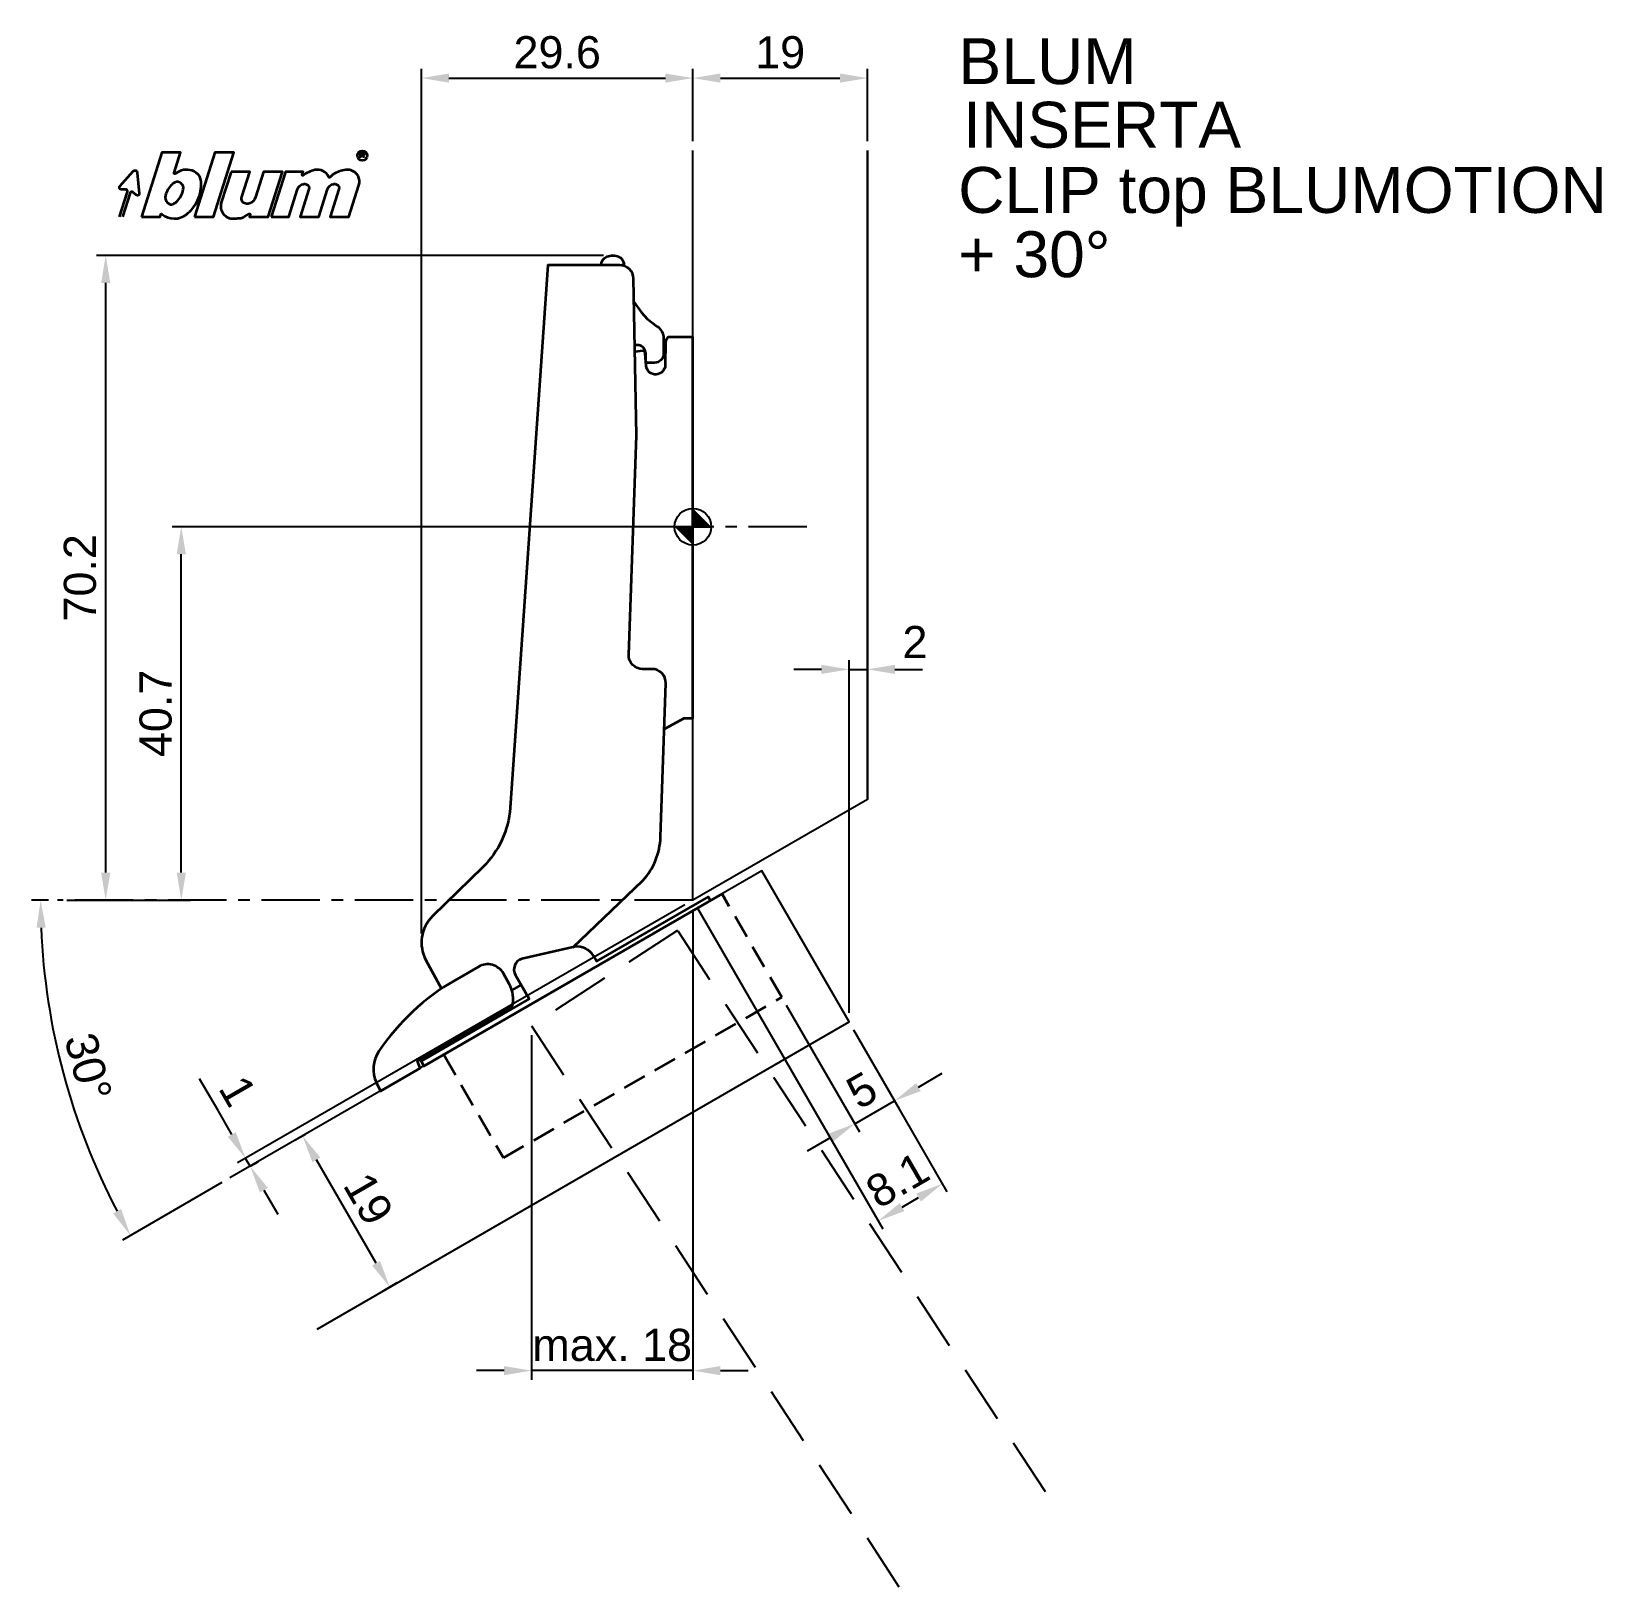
# Model space of a CAD drawing. Extents: x -72 to 99, y -116 to 54.
import ezdxf

# ---------------------------------------------------------------- set-up
doc = ezdxf.new("R2010")
doc.units = 0
doc.header["$PDMODE"] = 35
doc.header["$PDSIZE"] = 5
doc.linetypes.add('MITTE', pattern=[50.8, 31.75, -6.35, 6.35, -6.35])
doc.linetypes.add('STRICHLINIE', pattern=[19.05, 12.7, -6.35])
doc.layers.get('Defpoints').update_dxf_attribs({"linetype": 'CONTINUOUS'})
doc.layers.add('1', color=2, linetype='CONTINUOUS')
doc.layers.add('5', color=1, linetype='CONTINUOUS')
doc.layers.add('6', color=3, linetype='CONTINUOUS', lineweight=35)
doc.styles.add('Beschlag', font='ARIAL.TTF')
doc.dimstyles.new('Beschlag', dxfattribs={"dimtxt": 3.5, "dimasz": 3, "dimexe": 1, "dimexo": 1, "dimgap": 1, "dimtad": 1, "dimdec": 1, "dimdsep": 46, "dimtxsty": 'Beschlag', "dimcen": 2, "dimclrd": 256, "dimclre": 256, "dimclrt": 256, "dimadec": 1, "dimazin": 2, "dimtfac": 0.71, "dimtdec": 1, "dimtix": 1, "dimtmove": 2, "dimatfit": 0, "dimfxl": 0, "dimtolj": 1, "dimlwd": -1, "dimlwe": -1, "dimarcsym": 0})

# ---------------------------------------------------------------- blocks, each defined once
blk = doc.blocks.new('NullPunkt')
at = {"layer": '5'}
for points in [[(0, 2), (0, -2)], [(-2, 0), (2, 0)]]:
    blk.add_lwpolyline(points, dxfattribs=at)
blk.add_circle((0, 0), 2, dxfattribs=at)
for points in [[(0, 0), (-2, 0), (0, 2)], [(0, 0), (2, 0), (0, -2)]]:
    blk.add_solid(points, dxfattribs=at)
blk = doc.blocks.new('*D1')
at = {"layer": '1'}
for p, q in [((-1, 0), (-56.72, 0)), ((-55.72, -37.68), (-55.72, -3)), ((-68.19, -40.68), (-54.72, -40.68))]:
    blk.add_line(p, q, dxfattribs=at)
for points in [[(-56.22, -3), (-55.22, -3), (-55.72, 0)], [(-56.22, -37.68), (-55.22, -37.68), (-55.72, -40.68)]]:
    blk.add_solid(points, dxfattribs=at)
at = {"layer": 'Defpoints', "color": 0}
for p in [(-55.72, 0), (0, 0), (-69.19, -40.68)]:
    blk.add_point(p, dxfattribs=at)
at = {"layer": '1', "insert": (-58.5, -20.34), "char_height": 3.5, "attachment_point": 5, "rotation": 90, "style": 'Beschlag'}
blk.add_mtext('\\A1;40.7', dxfattribs=at)
blk = doc.blocks.new('*D2')
at = {"layer": '1'}
for p, q in [((-9.74, 29.55), (-64.95, 29.55)), ((-63.95, -37.68), (-63.95, 26.55)), ((-68.19, -40.68), (-62.95, -40.68))]:
    blk.add_line(p, q, dxfattribs=at)
for points in [[(-64.45, 26.55), (-63.45, 26.55), (-63.95, 29.55)], [(-64.45, -37.68), (-63.45, -37.68), (-63.95, -40.68)]]:
    blk.add_solid(points, dxfattribs=at)
at = {"layer": 'Defpoints', "color": 0}
for p in [(-63.95, 29.55), (-8.74, 29.55), (-69.19, -40.68)]:
    blk.add_point(p, dxfattribs=at)
at = {"layer": '1', "insert": (-66.74, -5.57), "char_height": 3.5, "attachment_point": 5, "rotation": 90, "style": 'Beschlag'}
blk.add_mtext('\\A1;70.2', dxfattribs=at)
blk = doc.blocks.new('*D3')
at = {"layer": '1'}
for p, q in [((-29.57, -44.3), (-29.57, 49.87)), ((0, 41.99), (0, 49.87)), ((-26.57, 48.87), (-3, 48.87))]:
    blk.add_line(p, q, dxfattribs=at)
for points in [[(-26.57, 49.37), (-26.57, 48.37), (-29.57, 48.87)], [(-3, 49.37), (-3, 48.37), (0, 48.87)]]:
    blk.add_solid(points, dxfattribs=at)
at = {"layer": 'Defpoints', "color": 0}
for p in [(0, 48.87), (0, 40.99), (-29.57, -45.3)]:
    blk.add_point(p, dxfattribs=at)
at = {"layer": '1', "insert": (-14.78, 51.66), "char_height": 3.5, "attachment_point": 5, "style": 'Beschlag'}
blk.add_mtext('\\A1;29.6', dxfattribs=at)
blk = doc.blocks.new('*D4')
at = {"layer": '1'}
for p, q in [((0, 41.99), (0, 49.87)), ((19, 41.99), (19, 49.87)), ((3, 48.87), (16, 48.87))]:
    blk.add_line(p, q, dxfattribs=at)
for points in [[(3, 49.37), (3, 48.37), (0, 48.87)], [(16, 49.37), (16, 48.37), (19, 48.87)]]:
    blk.add_solid(points, dxfattribs=at)
at = {"layer": 'Defpoints', "color": 0}
for p in [(19, 48.87), (0, 40.99), (19, 40.99)]:
    blk.add_point(p, dxfattribs=at)
at = {"layer": '1', "insert": (9.5, 51.66), "char_height": 3.5, "attachment_point": 5, "style": 'Beschlag'}
blk.add_mtext('\\A1;19', dxfattribs=at)
blk = doc.blocks.new('*D5')
at = {"layer": '1'}
for p, q in [((17, -52.95), (17, -14.54)), ((19, -16.43), (19, -14.54)), ((14, -15.54), (11, -15.54)), ((17, -15.54), (19, -15.54)), ((22, -15.54), (25, -15.54))]:
    blk.add_line(p, q, dxfattribs=at)
for points in [[(14, -15.04), (14, -16.04), (17, -15.54)], [(22, -15.04), (22, -16.04), (19, -15.54)]]:
    blk.add_solid(points, dxfattribs=at)
at = {"layer": 'Defpoints', "color": 0}
for p in [(19, -15.54), (19, -17.43), (17, -53.95)]:
    blk.add_point(p, dxfattribs=at)
at = {"layer": '1', "insert": (24.18, -12.56), "char_height": 3.5, "attachment_point": 5, "style": 'Beschlag'}
blk.add_mtext('\\A1;2', dxfattribs=at)
blk = doc.blocks.new('*D6')
at = {"layer": '1'}
for p, q in [((0, -41.68), (0, -92.93)), ((-17.57, -55.38), (-17.57, -92.93)), ((-20.57, -91.93), (-23.57, -91.93)), ((0, -91.93), (-17.57, -91.93)), ((3, -91.93), (6, -91.93))]:
    blk.add_line(p, q, dxfattribs=at)
for points in [[(-20.57, -91.43), (-20.57, -92.43), (-17.57, -91.93)], [(3, -91.43), (3, -92.43), (0, -91.93)]]:
    blk.add_solid(points, dxfattribs=at)
at = {"layer": 'Defpoints', "color": 0}
for p in [(0, -40.68), (-17.57, -54.38), (-17.57, -91.93)]:
    blk.add_point(p, dxfattribs=at)
at = {"layer": '1', "insert": (-8.79, -89.15), "char_height": 3.5, "attachment_point": 5, "style": 'Beschlag'}
blk.add_mtext('\\A1;max. 18', dxfattribs=at)
blk = doc.blocks.new('*D7')
at = {"layer": '1'}
for p, q in [((0.5, -41.55), (20.67, -76.48)), ((17.5, -54.82), (27.67, -72.44)), ((22.77, -74.12), (24.58, -73.07))]:
    blk.add_line(p, q, dxfattribs=at)
for points in [[(24.33, -72.64), (24.83, -73.51), (27.17, -71.57)], [(22.52, -73.68), (23.02, -74.55), (20.17, -75.62)]]:
    blk.add_solid(points, dxfattribs=at)
at = {"layer": 'Defpoints', "color": 0}
for p in [(0, -40.68), (17, -53.95), (27.17, -71.57)]:
    blk.add_point(p, dxfattribs=at)
at = {"layer": '1', "insert": (22.28, -71.18), "char_height": 3.5, "attachment_point": 5, "rotation": 30, "style": 'Beschlag'}
blk.add_mtext('\\A1;8.1', dxfattribs=at)
blk = doc.blocks.new('*D8')
at = {"layer": '1'}
for p, q in [((10.17, -52.12), (18.13, -65.91)), ((17.5, -54.82), (22.46, -63.41)), ((24.56, -61.04), (27.15, -59.54)), ((17.63, -65.04), (21.96, -62.54)), ((15.03, -66.54), (12.43, -68.04))]:
    blk.add_line(p, q, dxfattribs=at)
for points in [[(24.31, -60.61), (24.81, -61.48), (21.96, -62.54)], [(14.78, -66.11), (15.28, -66.98), (17.63, -65.04)]]:
    blk.add_solid(points, dxfattribs=at)
at = {"layer": 'Defpoints', "color": 0}
for p in [(9.67, -51.26), (17, -53.95), (21.96, -62.54)]:
    blk.add_point(p, dxfattribs=at)
at = {"layer": '1', "insert": (18.4, -61.39), "char_height": 3.5, "attachment_point": 5, "rotation": 30, "style": 'Beschlag'}
blk.add_mtext('\\A1;5', dxfattribs=at)
blk = doc.blocks.new('*D9')
at = {"layer": '1'}
for p, q in [((-42.19, -66.19), (-43.37, -66.87)), ((-34.51, -80.23), (-41.01, -68.97)), ((-32.23, -82.38), (-33.87, -83.33))]:
    blk.add_line(p, q, dxfattribs=at)
for points in [[(-40.58, -68.72), (-41.44, -69.22), (-42.51, -66.37)], [(-34.08, -79.98), (-34.94, -80.48), (-33.01, -82.83)]]:
    blk.add_solid(points, dxfattribs=at)
at = {"layer": 'Defpoints', "color": 0}
for p in [(-42.51, -66.37), (-41.32, -65.69), (-31.37, -81.88)]:
    blk.add_point(p, dxfattribs=at)
at = {"layer": '1', "insert": (-35.34, -73.21), "char_height": 3.5, "attachment_point": 5, "rotation": 300, "style": 'Beschlag'}
blk.add_mtext('\\A1;19', dxfattribs=at)
blk = doc.blocks.new('*D10')
at = {"layer": '1'}
for p, q in [((-0.87, -41.18), (-49.59, -69.31)), ((-50.22, -66.21), (-51.72, -63.61)), ((-48.22, -69.67), (-48.72, -68.81)), ((-48.23, -69.67), (-47.36, -69.17)), ((-46.72, -72.27), (-45.22, -74.87))]:
    blk.add_line(p, q, dxfattribs=at)
for points in [[(-49.79, -65.96), (-50.65, -66.46), (-48.72, -68.81)], [(-46.29, -72.02), (-47.16, -72.52), (-48.22, -69.67)]]:
    blk.add_solid(points, dxfattribs=at)
at = {"layer": 'Defpoints', "color": 0}
for p in [(0, -40.68), (-48.72, -68.81), (-49.09, -70.17)]:
    blk.add_point(p, dxfattribs=at)
at = {"layer": '1', "insert": (-49.56, -61.46), "char_height": 3.5, "attachment_point": 5, "rotation": 300, "style": 'Beschlag'}
blk.add_mtext('\\A1;1', dxfattribs=at)
blk = doc.blocks.new('Logo_BLUM')
at = {"layer": '6', "color": 20, "linetype": 'Continuous'}
for points in [[(2.39, 0), (4.43, 0), (4.52, 0.26, -0.512391), (4.62, 0.29, 0.357881), (7.3, 0.25, 0.116336), (8.5, 1.76, 0.127435), (8.89, 3.85, 0.227045), (8.36, 4.79, 0.273775), (6.5, 4.93), (6.04, 4.67, -0.689828), (5.94, 4.76), (6.65, 7), (4.61, 7)], [(5.59, 3.39, 0.16703), (4.99, 2.14, 0.322673), (5.41, 1.39, 0.260102), (5.93, 1.42, 0.211929), (6.95, 3, 0.250706), (6.73, 3.62, 0.316796), (6.01, 3.72, 0.086595)], [(12.15, 4.9), (11.09, 1.53, 0.527578), (12.44, -0.2, -0.003338), (13.06, -0.17, 0.131781), (13.63, 0.02), (14.12, 0.32, -0.706223), (14.22, 0.24), (14.15, 0), (16.19, 0), (17.75, 4.9), (15.7, 4.9), (14.81, 2.11, -0.253672), (14.11, 1.42, -0.127823), (13.72, 1.42, -0.447747), (13.33, 2.15), (14.2, 4.9)], [(16.53, 0), (18.44, 0), (19.39, 3, -0.282196), (20.04, 3.56, -0.141376), (20.38, 3.52, -0.3938), (20.62, 2.99), (19.67, 0), (21.72, 0), (22.67, 3, -0.282189), (23.31, 3.56, -0.141385), (23.65, 3.52, -0.393792), (23.89, 2.99), (22.94, 0), (24.99, 0), (26.07, 3.42, 0.424526), (25.18, 5.07, 0.098115), (24.64, 5.11, 0.114777), (23.24, 4.6), (22.89, 4.28, -0.522588), (22.79, 4.31, 0.36711), (21.28, 5.09, 0.102012), (20, 4.5, -0.748324), (19.89, 4.58), (20, 4.9), (18.08, 4.9)]]:
    blk.add_lwpolyline(points, format="xyb", close=True, dxfattribs=at)
blk.add_lwpolyline([(8.18, 0), (10.23, 0), (12.45, 7), (10.4, 7)], close=True, dxfattribs=at)
for points in [[(26.26, 6.4), (26.26, 6.9), (26.52, 6.9, -0.975005), (26.53, 6.67, 0.014563), (26.45, 6.67), (26.26, 6.67), (26.45, 6.67), (26.52, 6.6), (26.57, 6.53), (26.62, 6.42)], [(0, 0), (0.86, 2.7, 0.480207), (0.67, 2.98), (0.19, 2.97, -0.689229), (0.05, 3.33), (1.49, 4.95, -0.685285), (1.94, 4.79), (2.15, 2.54, -0.636083), (1.84, 2.36), (1.47, 2.68, 0.560356), (1.16, 2.59), (0.34, 0)]]:
    blk.add_lwpolyline(points, format="xyb", dxfattribs=at)
blk.add_circle((26.44, 6.65), 0.527, dxfattribs=at)
blk = doc.blocks.new('*D13')
at = {"layer": '1'}
for p, q in [((-70.19, -40.68), (-72.04, -40.68)), ((-51.29, -71.44), (-62.12, -77.7))]:
    blk.add_line(p, q, dxfattribs=at)
blk.add_arc((1.99, -40.68), 73.04, 182.3536, 207.6464, dxfattribs=at)
for points in [[(-71.48, -43.69), (-70.48, -43.67), (-71.04, -40.68)], [(-62.27, -74.33), (-63.14, -74.81), (-61.26, -77.2)]]:
    blk.add_solid(points, dxfattribs=at)
at = {"layer": 'Defpoints', "color": 0}
for p in [(7.5, -37.5), (-69.19, -40.68), (0, -40.68), (-69.93, -53.36), (-50.42, -70.94)]:
    blk.add_point(p, dxfattribs=at)
at = {"layer": '1', "insert": (-65.86, -58.86), "char_height": 3.5, "attachment_point": 5, "rotation": 285, "style": 'Beschlag'}
blk.add_mtext('\\A1;30°', dxfattribs=at)

msp = doc.modelspace()

# ---------------------------------------------------------------- linework, layer by layer
at = {"layer": '1'}
msp.add_line((-51.72, -63.61), (-53.72, -60.15), dxfattribs=at)
at = {"layer": '5'}
msp.add_line((19, -29.71), (19, 40.99), dxfattribs=at)
at = {"layer": '5', "linetype": 'MITTE', "ltscale": 0.2}
for p, q in [((12.42, 0), (-9.39, 0)), ((0, -40.68), (-69.19, -40.68))]:
    msp.add_line(p, q, dxfattribs=at)
at = {"layer": '5'}
for points in [[(19, 40.99), (19, -29.71), (0, -40.68), (0, 40.99)], [(-40.92, -87.4), (17, -53.95), (7.5, -37.5), (-50.42, -70.94)]]:
    msp.add_lwpolyline(points, dxfattribs=at)
at = {"layer": '5', "linetype": 'STRICHLINIE', "ltscale": 0.5}
msp.add_lwpolyline([(38.39, -105.15), (-1.68, -43.97), (-17.57, -54.38), (22.5, -115.56)], dxfattribs=at)
at = {"layer": '6'}
msp.add_line((-18.7, -49.91), (-19.71, -50.49), dxfattribs=at)
for points in [[(-9.99, 28.49), (-9.99, 28.5, -0.303347), (-9.37, 29.42, -0.210193), (-8.04, 29.4, -0.129425), (-7.69, 29.1), (-7.5, 28.68), (-7.69, 28.5), (-7.65, 28.46)], [(-13.08, -45.82), (-5.44, -38.55, 0.175913), (-3.53, -33.8), (-2.95, -17.06, 0.424475), (-4.45, -15.5), (-5.49, -15.5, -0.424475), (-6.99, -13.95), (-6.16, 9.94), (-6.46, 27.02, 0.409111), (-7.96, 28.49), (-15.79, 28.49), (-15.79, 28.49), (-19.91, -30.63, -0.183534), (-22.88, -37.08), (-28.36, -42.44, 0.334595), (-29.08, -47.2), (-27.39, -50.33)], [(-6.42, 24.48), (-5.6, 23.32), (-4.97, 22.66), (-3.88, 21.8, -0.253101), (-3.2, 20.55), (-3.2, 18.85, -0.408629), (-4.18, 17.85), (-4.84, 17.85, -0.458025), (-5.14, 18.15), (-5.14, 18.85, 0.351016), (-5.9, 19.79), (-6.34, 19.79)], [(-3.01, -21.98), (-0.97, -20.87), (0, -20.87), (0, 20.65), (-2.7, 20.65), (-2.92, 20.4), (-2.99, 20.15), (-3.02, 17.62, -0.957292), (-5.1, 17.53), (-5.21, 18.87, 0.511872), (-5.47, 19.15), (-6.32, 19.05)], [(1.91, -40.73), (1.66, -40.3), (-10.5, -47.32), (-10.83, -46.75, 0.312987), (-12.9, -45.77), (-18.62, -47.08, 0.486363), (-19.33, -48.84), (-17.83, -51.43), (-17.83, -51.43), (-29.61, -58.23), (-29.31, -58.75), (3.17, -40)]]:
    msp.add_lwpolyline(points, format="xyb", dxfattribs=at)
at = {"layer": '6', "linetype": 'STRICHLINIE', "ltscale": 0.2}
msp.add_lwpolyline([(-27.14, -57.5), (-20.64, -68.76), (9.67, -51.26), (3.17, -40)], dxfattribs=at)
at = {"layer": '6', "flags": 128}
msp.add_lwpolyline([(-20.63, -48.66, 0.414214), (-23.36, -47.93), (-25.94, -49.42, 0.114125), (-34.2, -57.14, 0.262579), (-34.47, -60.57), (-34.04, -61.48), (-29.71, -58.98), (-29.99, -58.22), (-19.68, -52.27, 0.191102), (-20, -49.79), (-20.63, -48.66)], format="xyb", dxfattribs=at)

# ---------------------------------------------------------------- block references
at = {"layer": '5', "rotation": 90}
msp.add_blockref('NullPunkt', (0, 0), dxfattribs=at)
at = {"layer": '6'}
msp.add_blockref('Logo_BLUM', (-62.45, 33.77), dxfattribs=at)

# ---------------------------------------------------------------- texts
at = {"layer": '1', "linetype": 'Continuous', "style": 'Beschlag'}
for s, p in [('BLUM', (28.92, 48.21)), ('CLIP top BLUMOTION', (28.89, 34.18)), ('+ 30%%D', (28.89, 27.18))]:
    msp.add_text(s, height=5, dxfattribs=at).set_placement(p)
at = {"layer": '1', "insert": (29.43, 46.29), "char_height": 5, "width": 110.7908, "attachment_point": 1, "style": 'Beschlag'}
msp.add_mtext('INSERTA', dxfattribs=at)

# ---------------------------------------------------------------- dimensions: what is measured, and where the dimension line sits
at = {"layer": '1'}
for base, p1, p2, angle, picture, middle in [((0, 48.87), (-29.57, -45.3), (0, 40.99), 180, '*D3', (-14.78, 51.66)), ((19, 48.87), (0, 40.99), (19, 40.99), 180, '*D4', (9.5, 51.66)), ((-63.95, 29.55), (-69.19, -40.68), (-8.74, 29.55), 90, '*D2', (-66.74, -5.57)), ((-55.72, 0), (-69.19, -40.68), (0, 0), 90, '*D1', (-58.5, -20.34)), ((27.17, -71.57), (0, -40.68), (17, -53.95), 30, '*D7', (22.28, -71.18)), ((21.96, -62.54), (9.67, -51.26), (17, -53.95), 30, '*D8', (18.4, -61.39)), ((-42.51, -66.37), (-31.37, -81.88), (-41.32, -65.69), 120, '*D9', (-35.34, -73.21))]:
    dim = msp.add_linear_dim(base=base, p1=p1, p2=p2, angle=angle, dimstyle='Beschlag', dxfattribs=at)
    dim.commit()
    dim.dimension.update_dxf_attribs({"geometry": picture, "text_midpoint": middle})
for base, p1, p2, angle, picture, middle in [((19, -15.54), (17, -53.95), (19, -17.43), 180, '*D5', (24.18, -12.56)), ((-48.72, -68.81), (-49.09, -70.17), (0, -40.68), 120, '*D10', (-49.56, -61.46))]:
    dim = msp.add_linear_dim(base=base, p1=p1, p2=p2, angle=angle, dimstyle='Beschlag', dxfattribs=at)
    dim.commit()
    dim.dimension.update_dxf_attribs({"geometry": picture, "text_midpoint": middle, "dimtype": 160})
dim = msp.add_angular_dim_2l(base=(-69.93, -53.36), line1=((7.5, -37.5), (-50.42, -70.94)), line2=((0, -40.68), (-69.19, -40.68)), dimstyle='Beschlag', dxfattribs=at)
dim.commit()
dim.dimension.update_dxf_attribs({"geometry": '*D13', "text_midpoint": (-65.86, -58.86)})
dim = msp.add_linear_dim(base=(-17.57, -91.93), p1=(0, -40.68), p2=(-17.57, -54.38), angle=180, text='max. 18', dimstyle='Beschlag', dxfattribs=at)
dim.commit()
dim.dimension.update_dxf_attribs({"geometry": '*D6', "text_midpoint": (-8.79, -89.15)})

doc.saveas('drawing.dxf')
